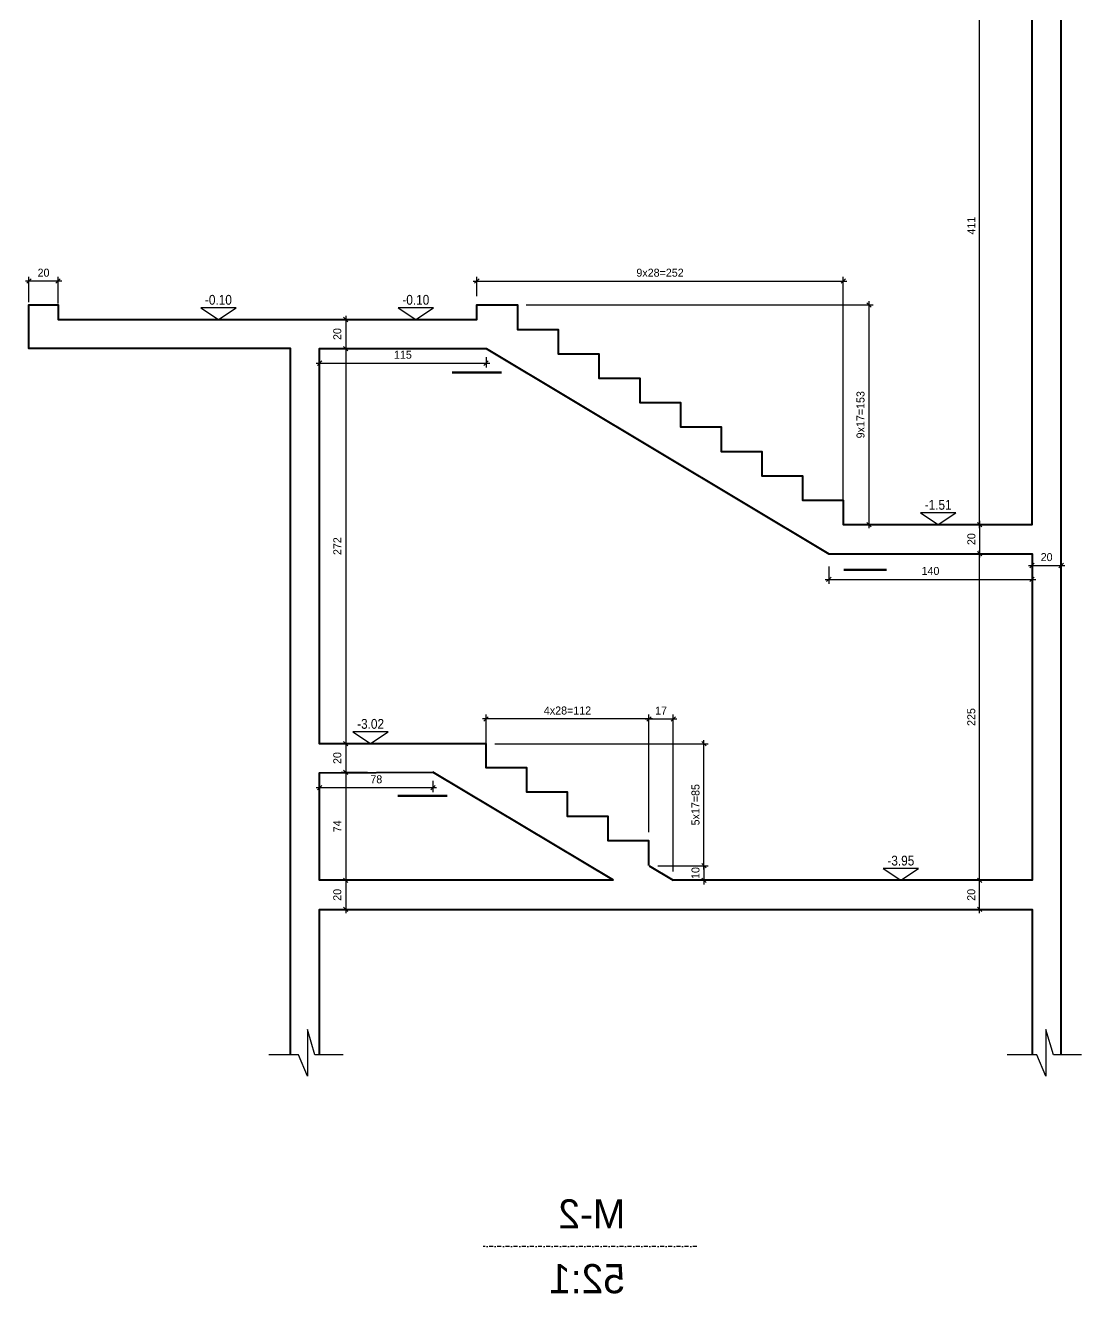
# Model space of a CAD drawing. Header units: inches. Extents: x -5298 to 11252, y 8210 to 22495.
# Drawn here: x 6494 to 7220, y 14927 to 15799 of the extents above; entities that cross this region are included whole.
import ezdxf
from ezdxf.enums import TextEntityAlignment as Align

# ---------------------------------------------------------------- set-up
doc = ezdxf.new("R2010")
doc.units = ezdxf.units.IN
doc.header["$LTSCALE"] = 11
doc.header["$MEASUREMENT"] = 0
doc.linetypes.add('DASHDOT2', pattern=[0.5, 0.25, -0.125, 0, -0.125])
doc.layers.get('Defpoints').update_dxf_attribs({"color": 40})
for name, color, linetype in [('break', 1, 'Continuous'), ('dim-50-v', 2, 'Continuous'), ('ENG_level', 1, 'DASHDOT2'), ('otm-text', 1, 'Continuous'), ('P-lines', 3, 'Continuous')]:
    doc.layers.add(name, color=color, linetype=linetype)
doc.layers.add('W', color=1, linetype='Continuous', lineweight=50)
doc.layers.add('W-Conc', color=3, linetype='Continuous', lineweight=40)
doc.styles.add('danmm', font='danmm.shx', dxfattribs={"width": 0.9})
doc.styles.add('HEBTXT', font='hebtxt-weld.shx')
doc.styles.add('ROMANS', font='romans')
doc.styles.add('SIVAN-M', font='sivan_m.shx')
doc.dimstyles.new('25', dxfattribs={"dimtxt": 5.5, "dimasz": 3, "dimexe": 3, "dimexo": 6, "dimgap": 3, "dimtad": 1, "dimdec": 0, "dimrnd": 0.5, "dimdsep": 46, "dimtxsty": 'HEBTXT', "dimblk1": 'OBLIQUE', "dimblk2": 'OBLIQUE', "dimsah": 1, "dimcen": 1, "dimdle": 2.5, "dimclre": 9, "dimclrt": 3, "dimadec": 0, "dimazin": 0, "dimtfac": 1, "dimtdec": 0, "dimtix": 1, "dimtmove": 2, "dimatfit": 3, "dimldrblk": 'OBLIQUE', "dimfxl": 1, "dimtolj": 1, "dimarcsym": 0})

# ---------------------------------------------------------------- blocks, each defined once
blk = doc.blocks.new('MF1')
blk.add_lwpolyline([(30, 20), (0, 0), (-30, 20)], close=True)
at = {"style": 'ROMANS'}
blk.add_attdef('0', text='', height=6, dxfattribs=at).set_placement((0, 25), align=Align.CENTER)
blk = doc.blocks.new('_OBLIQUE')
at = {"color": 0, "linetype": 'ByBlock'}
blk.add_line((-0.5, -0.5), (0.5, 0.5), dxfattribs=at)
blk = doc.blocks.new('*D843')
at = {"layer": 'Defpoints', "color": 0, "ltscale": 5, "transparency": 16777216}
for p in [(6719.41, 15596.47, 0.01), (6714.12, 15576.48), (6726.38, 15576.48, 0.01)]:
    blk.add_point(p, dxfattribs=at)
at = {"layer": 'dim-50-v', "color": 0, "lineweight": -2, "ltscale": 5, "transparency": 16777216}
blk.add_line((6714.12, 15598.97), (6714.12, 15573.98), dxfattribs=at)
at = {"layer": 'dim-50-v', "color": 9, "lineweight": -2, "ltscale": 5, "transparency": 16777216}
for p, q in [((6713.41, 15596.47), (6711.12, 15596.47)), ((6720.38, 15576.48), (6711.12, 15576.48))]:
    blk.add_line(p, q, dxfattribs=at)
at = {"layer": 'dim-50-v', "color": 0, "lineweight": -2, "ltscale": 5, "transparency": 16777216, "xscale": 3, "yscale": 3, "zscale": 3}
for p, rotation in [((6714.12, 15596.47), 90), ((6714.12, 15576.48), 270)]:
    blk.add_blockref('_OBLIQUE', p, dxfattribs=dict(at, rotation=rotation))
at = {"layer": 'dim-50-v', "color": 3, "ltscale": 5, "transparency": 16777216, "insert": (6708.37, 15586.48), "char_height": 5.5, "attachment_point": 5, "rotation": 90, "style": 'HEBTXT'}
blk.add_mtext('\\A1;20', dxfattribs=at)
blk = doc.blocks.new('*D844')
at = {"layer": 'Defpoints', "color": 0, "ltscale": 5, "transparency": 16777216}
for p in [(6726.38, 15576.48, 0.01), (6714.12, 15304.88), (6741.05, 15304.88, 0.01)]:
    blk.add_point(p, dxfattribs=at)
at = {"layer": 'dim-50-v', "color": 9, "lineweight": -2, "ltscale": 5, "transparency": 16777216}
for p, q in [((6720.38, 15576.48), (6711.12, 15576.48)), ((6735.05, 15304.88), (6711.12, 15304.88))]:
    blk.add_line(p, q, dxfattribs=at)
at = {"layer": 'dim-50-v', "color": 0, "lineweight": -2, "ltscale": 5, "transparency": 16777216}
blk.add_line((6714.12, 15578.98), (6714.12, 15302.38), dxfattribs=at)
at = {"layer": 'dim-50-v', "color": 0, "lineweight": -2, "ltscale": 5, "transparency": 16777216, "xscale": 3, "yscale": 3, "zscale": 3}
for p, rotation in [((6714.12, 15576.48), 90), ((6714.12, 15304.88), 270)]:
    blk.add_blockref('_OBLIQUE', p, dxfattribs=dict(at, rotation=rotation))
at = {"layer": 'dim-50-v', "color": 3, "ltscale": 5, "transparency": 16777216, "insert": (6708.37, 15440.68), "char_height": 5.5, "attachment_point": 5, "rotation": 90, "style": 'HEBTXT'}
blk.add_mtext('\\A1;272', dxfattribs=at)
blk = doc.blocks.new('*D845')
at = {"layer": 'Defpoints', "color": 0, "ltscale": 5, "transparency": 16777216}
for p in [(6741.05, 15304.88, 0.01), (6714.12, 15285.12), (6735.22, 15285.12, 0.01)]:
    blk.add_point(p, dxfattribs=at)
at = {"layer": 'dim-50-v', "color": 9, "lineweight": -2, "ltscale": 5, "transparency": 16777216}
for p, q in [((6735.05, 15304.88), (6711.12, 15304.88)), ((6729.22, 15285.12), (6711.12, 15285.12))]:
    blk.add_line(p, q, dxfattribs=at)
at = {"layer": 'dim-50-v', "color": 0, "lineweight": -2, "ltscale": 5, "transparency": 16777216}
blk.add_line((6714.12, 15307.38), (6714.12, 15282.62), dxfattribs=at)
at = {"layer": 'dim-50-v', "color": 0, "lineweight": -2, "ltscale": 5, "transparency": 16777216, "xscale": 3, "yscale": 3, "zscale": 3}
for p, rotation in [((6714.12, 15304.88), 90), ((6714.12, 15285.12), 270)]:
    blk.add_blockref('_OBLIQUE', p, dxfattribs=dict(at, rotation=rotation))
at = {"layer": 'dim-50-v', "color": 3, "ltscale": 5, "transparency": 16777216, "insert": (6708.37, 15295), "char_height": 5.5, "attachment_point": 5, "rotation": 90, "style": 'HEBTXT'}
blk.add_mtext('\\A1;20', dxfattribs=at)
blk = doc.blocks.new('*D846')
at = {"layer": 'Defpoints', "color": 0, "ltscale": 5, "transparency": 16777216}
for p in [(6735.22, 15285.12, 0.01), (6714.12, 15210.97), (6743.55, 15210.97, 0.01)]:
    blk.add_point(p, dxfattribs=at)
at = {"layer": 'dim-50-v', "color": 9, "lineweight": -2, "ltscale": 5, "transparency": 16777216}
for p, q in [((6729.22, 15285.12), (6711.12, 15285.12)), ((6737.55, 15210.97), (6711.12, 15210.97))]:
    blk.add_line(p, q, dxfattribs=at)
at = {"layer": 'dim-50-v', "color": 0, "lineweight": -2, "ltscale": 5, "transparency": 16777216}
blk.add_line((6714.12, 15287.62), (6714.12, 15208.47), dxfattribs=at)
at = {"layer": 'dim-50-v', "color": 0, "lineweight": -2, "ltscale": 5, "transparency": 16777216, "xscale": 3, "yscale": 3, "zscale": 3}
for p, rotation in [((6714.12, 15285.12), 90), ((6714.12, 15210.97), 270)]:
    blk.add_blockref('_OBLIQUE', p, dxfattribs=dict(at, rotation=rotation))
at = {"layer": 'dim-50-v', "color": 3, "ltscale": 5, "transparency": 16777216, "insert": (6708.37, 15248.04), "char_height": 5.5, "attachment_point": 5, "rotation": 90, "style": 'HEBTXT'}
blk.add_mtext('\\A1;74', dxfattribs=at)
blk = doc.blocks.new('*D847')
at = {"layer": 'Defpoints', "color": 0, "ltscale": 5, "transparency": 16777216}
for p in [(6743.55, 15210.97, 0.01), (6714.12, 15190.97), (6743.55, 15190.97, 0.01)]:
    blk.add_point(p, dxfattribs=at)
at = {"layer": 'dim-50-v', "color": 9, "lineweight": -2, "ltscale": 5, "transparency": 16777216}
for p, q in [((6737.55, 15210.97), (6711.12, 15210.97)), ((6737.55, 15190.97), (6711.12, 15190.97))]:
    blk.add_line(p, q, dxfattribs=at)
at = {"layer": 'dim-50-v', "color": 0, "lineweight": -2, "ltscale": 5, "transparency": 16777216}
blk.add_line((6714.12, 15213.47), (6714.12, 15188.47), dxfattribs=at)
at = {"layer": 'dim-50-v', "color": 0, "lineweight": -2, "ltscale": 5, "transparency": 16777216, "xscale": 3, "yscale": 3, "zscale": 3}
for p, rotation in [((6714.12, 15210.97), 90), ((6714.12, 15190.97), 270)]:
    blk.add_blockref('_OBLIQUE', p, dxfattribs=dict(at, rotation=rotation))
at = {"layer": 'dim-50-v', "color": 3, "ltscale": 5, "transparency": 16777216, "insert": (6708.37, 15200.97), "char_height": 5.5, "attachment_point": 5, "rotation": 90, "style": 'HEBTXT'}
blk.add_mtext('\\A1;20', dxfattribs=at)
blk = doc.blocks.new('*D848')
at = {"layer": 'Defpoints', "color": 0, "ltscale": 5, "transparency": 16777216}
for p in [(7147.6, 15210.97, 0.01), (7150.15, 15210.97), (7147.6, 15190.97, 0.01)]:
    blk.add_point(p, dxfattribs=at)
at = {"layer": 'dim-50-v', "color": 0, "lineweight": -2, "ltscale": 5, "transparency": 16777216}
blk.add_line((7150.15, 15188.47), (7150.15, 15213.47), dxfattribs=at)
at = {"layer": 'dim-50-v', "color": 9, "lineweight": -2, "ltscale": 5, "transparency": 16777216}
for p, q in [((7153.6, 15210.97), (7153.15, 15210.97)), ((7153.6, 15190.97), (7153.15, 15190.97))]:
    blk.add_line(p, q, dxfattribs=at)
at = {"layer": 'dim-50-v', "color": 0, "lineweight": -2, "ltscale": 5, "transparency": 16777216, "xscale": 3, "yscale": 3, "zscale": 3}
for p, rotation in [((7150.15, 15210.97), 90), ((7150.15, 15190.97), 270)]:
    blk.add_blockref('_OBLIQUE', p, dxfattribs=dict(at, rotation=rotation))
at = {"layer": 'dim-50-v', "color": 3, "ltscale": 5, "transparency": 16777216, "insert": (7144.4, 15200.97), "char_height": 5.5, "attachment_point": 5, "rotation": 90, "style": 'HEBTXT'}
blk.add_mtext('\\A1;20', dxfattribs=at)
blk = doc.blocks.new('*D849')
at = {"layer": 'Defpoints', "color": 0, "ltscale": 5, "transparency": 16777216}
for p in [(7150.15, 15435.45), (7155.13, 15435.45, 0.01), (7147.6, 15210.97, 0.01)]:
    blk.add_point(p, dxfattribs=at)
at = {"layer": 'dim-50-v', "color": 9, "lineweight": -2, "ltscale": 5, "transparency": 16777216}
for p, q in [((7149.13, 15435.45), (7147.15, 15435.45)), ((7153.6, 15210.97), (7153.15, 15210.97))]:
    blk.add_line(p, q, dxfattribs=at)
at = {"layer": 'dim-50-v', "color": 0, "lineweight": -2, "ltscale": 5, "transparency": 16777216}
blk.add_line((7150.15, 15208.47), (7150.15, 15437.95), dxfattribs=at)
at = {"layer": 'dim-50-v', "color": 0, "lineweight": -2, "ltscale": 5, "transparency": 16777216, "xscale": 3, "yscale": 3, "zscale": 3}
for p, rotation in [((7150.15, 15435.45), 90), ((7150.15, 15210.97), 270)]:
    blk.add_blockref('_OBLIQUE', p, dxfattribs=dict(at, rotation=rotation))
at = {"layer": 'dim-50-v', "color": 3, "ltscale": 5, "transparency": 16777216, "insert": (7144.4, 15323.21), "char_height": 5.5, "attachment_point": 5, "rotation": 90, "style": 'HEBTXT'}
blk.add_mtext('\\A1;225', dxfattribs=at)
blk = doc.blocks.new('*D806')
at = {"layer": 'Defpoints', "color": 0, "ltscale": 5, "transparency": 16777216}
for p in [(7121.63, 15455.54, 0.01), (7150.23, 15455.54), (7155.13, 15435.45, 0.01)]:
    blk.add_point(p, dxfattribs=at)
at = {"layer": 'dim-50-v', "color": 0, "lineweight": -2, "ltscale": 5, "transparency": 16777216}
blk.add_line((7150.23, 15432.95), (7150.23, 15458.04), dxfattribs=at)
at = {"layer": 'dim-50-v', "color": 9, "lineweight": -2, "ltscale": 5, "transparency": 16777216}
for p, q in [((7127.63, 15455.54), (7153.23, 15455.54)), ((7149.13, 15435.45), (7147.23, 15435.45))]:
    blk.add_line(p, q, dxfattribs=at)
at = {"layer": 'dim-50-v', "color": 0, "lineweight": -2, "ltscale": 5, "transparency": 16777216, "xscale": 3, "yscale": 3, "zscale": 3}
for p, rotation in [((7150.23, 15455.54), 90), ((7150.23, 15435.45), 270)]:
    blk.add_blockref('_OBLIQUE', p, dxfattribs=dict(at, rotation=rotation))
at = {"layer": 'dim-50-v', "color": 3, "ltscale": 5, "transparency": 16777216, "insert": (7144.48, 15445.5), "char_height": 5.5, "attachment_point": 5, "rotation": 90, "style": 'HEBTXT'}
blk.add_mtext('\\A1;20', dxfattribs=at)
blk = doc.blocks.new('*D807')
at = {"layer": 'Defpoints', "color": 0, "ltscale": 5, "transparency": 16777216}
for p in [(7150.15, 15866.47, 0.01), (7150.15, 15866.47), (7121.63, 15455.54, 0.01)]:
    blk.add_point(p, dxfattribs=at)
at = {"layer": 'dim-50-v', "color": 0, "lineweight": -2, "ltscale": 5, "transparency": 16777216}
blk.add_line((7150.15, 15453.04), (7150.15, 15868.97), dxfattribs=at)
at = {"layer": 'dim-50-v', "color": 9, "lineweight": -2, "ltscale": 5, "transparency": 16777216}
for p, q in [((7156.15, 15866.47), (7153.15, 15866.47)), ((7127.63, 15455.54), (7153.15, 15455.54))]:
    blk.add_line(p, q, dxfattribs=at)
at = {"layer": 'dim-50-v', "color": 0, "lineweight": -2, "ltscale": 5, "transparency": 16777216, "xscale": 3, "yscale": 3, "zscale": 3}
for p, rotation in [((7150.15, 15866.47), 90), ((7150.15, 15455.54), 270)]:
    blk.add_blockref('_OBLIQUE', p, dxfattribs=dict(at, rotation=rotation))
at = {"layer": 'dim-50-v', "color": 3, "ltscale": 5, "transparency": 16777216, "insert": (7144.4, 15661.01), "char_height": 5.5, "attachment_point": 5, "rotation": 90, "style": 'HEBTXT'}
blk.add_mtext('\\A1;411', dxfattribs=at)
blk = doc.blocks.new('*D818')
at = {"layer": 'Defpoints', "color": 0, "ltscale": 5, "transparency": 16777216}
for p in [(7056.33, 15622.86), (6804.33, 15606.47, 0.01), (7056.33, 15455.54, 0.01)]:
    blk.add_point(p, dxfattribs=at)
at = {"layer": 'dim-50-v', "color": 9, "lineweight": -2, "ltscale": 5, "transparency": 16777216}
for p, q in [((6804.33, 15612.47), (6804.33, 15625.86)), ((7056.33, 15461.54), (7056.33, 15625.86))]:
    blk.add_line(p, q, dxfattribs=at)
at = {"layer": 'dim-50-v', "color": 0, "lineweight": -2, "ltscale": 5, "transparency": 16777216}
blk.add_line((6801.83, 15622.86), (7058.83, 15622.86), dxfattribs=at)
at = {"layer": 'dim-50-v', "color": 0, "lineweight": -2, "ltscale": 5, "transparency": 16777216, "xscale": 3, "yscale": 3, "zscale": 3, "rotation": 180}
blk.add_blockref('_OBLIQUE', (6804.33, 15622.86), dxfattribs=at)
at = {"layer": 'dim-50-v', "color": 0, "lineweight": -2, "ltscale": 5, "transparency": 16777216, "xscale": 3, "yscale": 3, "zscale": 3}
blk.add_blockref('_OBLIQUE', (7056.33, 15622.86), dxfattribs=at)
at = {"layer": 'dim-50-v', "color": 3, "ltscale": 5, "transparency": 16777216, "insert": (6930.33, 15628.61), "char_height": 5.5, "attachment_point": 5, "style": 'HEBTXT'}
blk.add_mtext('\\A1;9x28=252', dxfattribs=at)
blk = doc.blocks.new('*D819')
at = {"layer": 'Defpoints', "color": 0, "ltscale": 5, "transparency": 16777216}
for p in [(6496.31, 15622.86), (6496.31, 15602.38, 0.01), (6516.31, 15601.47, 0.01)]:
    blk.add_point(p, dxfattribs=at)
at = {"layer": 'dim-50-v', "color": 9, "lineweight": -2, "ltscale": 5, "transparency": 16777216}
for p, q in [((6496.31, 15608.38), (6496.31, 15625.86)), ((6516.31, 15607.47), (6516.31, 15625.86))]:
    blk.add_line(p, q, dxfattribs=at)
at = {"layer": 'dim-50-v', "color": 0, "lineweight": -2, "ltscale": 5, "transparency": 16777216}
blk.add_line((6518.81, 15622.86), (6493.81, 15622.86), dxfattribs=at)
at = {"layer": 'dim-50-v', "color": 0, "lineweight": -2, "ltscale": 5, "transparency": 16777216, "xscale": 3, "yscale": 3, "zscale": 3, "rotation": 180}
blk.add_blockref('_OBLIQUE', (6496.31, 15622.86), dxfattribs=at)
at = {"layer": 'dim-50-v', "color": 0, "lineweight": -2, "ltscale": 5, "transparency": 16777216, "xscale": 3, "yscale": 3, "zscale": 3}
blk.add_blockref('_OBLIQUE', (6516.31, 15622.86), dxfattribs=at)
at = {"layer": 'dim-50-v', "color": 3, "ltscale": 5, "transparency": 16777216, "insert": (6506.31, 15628.61), "char_height": 5.5, "attachment_point": 5, "style": 'HEBTXT'}
blk.add_mtext('\\A1;20', dxfattribs=at)
blk = doc.blocks.new('*D820')
at = {"layer": 'Defpoints', "color": 0, "ltscale": 5, "transparency": 16777216}
for p in [(6832.33, 15606.47, 0.01), (7056.33, 15455.54, 0.01), (7073.99, 15455.54)]:
    blk.add_point(p, dxfattribs=at)
at = {"layer": 'dim-50-v', "color": 9, "lineweight": -2, "ltscale": 5, "transparency": 16777216}
for p, q in [((6838.33, 15606.47), (7076.99, 15606.47)), ((7062.33, 15455.54), (7076.99, 15455.54))]:
    blk.add_line(p, q, dxfattribs=at)
at = {"layer": 'dim-50-v', "color": 0, "lineweight": -2, "ltscale": 5, "transparency": 16777216}
blk.add_line((7073.99, 15608.97), (7073.99, 15453.04), dxfattribs=at)
at = {"layer": 'dim-50-v', "color": 0, "lineweight": -2, "ltscale": 5, "transparency": 16777216, "xscale": 3, "yscale": 3, "zscale": 3}
for p, rotation in [((7073.99, 15606.47), 90), ((7073.99, 15455.54), 270)]:
    blk.add_blockref('_OBLIQUE', p, dxfattribs=dict(at, rotation=rotation))
at = {"layer": 'dim-50-v', "color": 3, "ltscale": 5, "transparency": 16777216, "insert": (7068.24, 15531.01), "char_height": 5.5, "attachment_point": 5, "rotation": 90, "style": 'HEBTXT'}
blk.add_mtext('\\A1;9x17=153', dxfattribs=at)
blk = doc.blocks.new('*D862')
at = {"layer": 'Defpoints', "color": 0, "ltscale": 5, "transparency": 16777216}
for p in [(6922.87, 15220.97, 0.01), (6939.38, 15210.97, 0.01), (6960.5, 15210.97)]:
    blk.add_point(p, dxfattribs=at)
at = {"layer": 'dim-50-v', "color": 0, "lineweight": -2, "ltscale": 5, "transparency": 16777216}
for p, q in [((6960.5, 15220.97), (6960.5, 15223.97)), ((6960.5, 15220.97), (6960.5, 15210.97)), ((6960.5, 15210.97), (6960.5, 15207.97))]:
    blk.add_line(p, q, dxfattribs=at)
at = {"layer": 'dim-50-v', "color": 9, "lineweight": -2, "ltscale": 5, "transparency": 16777216}
for p, q in [((6928.87, 15220.97), (6963.5, 15220.97)), ((6945.38, 15210.97), (6963.5, 15210.97))]:
    blk.add_line(p, q, dxfattribs=at)
at = {"layer": 'dim-50-v', "color": 0, "lineweight": -2, "ltscale": 5, "transparency": 16777216, "xscale": 3, "yscale": 3, "zscale": 3}
for p, rotation in [((6960.5, 15220.97), 270), ((6960.5, 15210.97), 90)]:
    blk.add_blockref('_OBLIQUE', p, dxfattribs=dict(at, rotation=rotation))
at = {"layer": 'dim-50-v', "color": 3, "ltscale": 5, "transparency": 16777216, "insert": (6954.75, 15215.97), "char_height": 5.5, "attachment_point": 5, "rotation": 90, "style": 'HEBTXT'}
blk.add_mtext('\\A1;10', dxfattribs=at)
blk = doc.blocks.new('*D863')
at = {"layer": 'Defpoints', "color": 0, "ltscale": 5, "transparency": 16777216}
for p in [(6810.7, 15304.88, 0.01), (6960.5, 15304.88), (6922.87, 15220.97, 0.01)]:
    blk.add_point(p, dxfattribs=at)
at = {"layer": 'dim-50-v', "color": 9, "lineweight": -2, "ltscale": 5, "transparency": 16777216}
for p, q in [((6816.7, 15304.88), (6963.5, 15304.88)), ((6928.87, 15220.97), (6963.5, 15220.97))]:
    blk.add_line(p, q, dxfattribs=at)
at = {"layer": 'dim-50-v', "color": 0, "lineweight": -2, "ltscale": 5, "transparency": 16777216}
blk.add_line((6960.5, 15218.47), (6960.5, 15307.38), dxfattribs=at)
at = {"layer": 'dim-50-v', "color": 0, "lineweight": -2, "ltscale": 5, "transparency": 16777216, "xscale": 3, "yscale": 3, "zscale": 3}
for p, rotation in [((6960.5, 15304.88), 90), ((6960.5, 15220.97), 270)]:
    blk.add_blockref('_OBLIQUE', p, dxfattribs=dict(at, rotation=rotation))
at = {"layer": 'dim-50-v', "color": 3, "ltscale": 5, "transparency": 16777216, "insert": (6954.75, 15262.92), "char_height": 5.5, "attachment_point": 5, "rotation": 90, "style": 'HEBTXT'}
blk.add_mtext('\\A1;5x17=85', dxfattribs=at)
blk = doc.blocks.new('*D864')
at = {"layer": 'Defpoints', "color": 0, "ltscale": 5, "transparency": 16777216}
for p in [(6810.7, 15321.9), (6810.7, 15288.24, 0.01), (6922.7, 15238.02, 0.01)]:
    blk.add_point(p, dxfattribs=at)
at = {"layer": 'dim-50-v', "color": 0, "lineweight": -2, "ltscale": 5, "transparency": 16777216}
blk.add_line((6925.2, 15321.9), (6808.2, 15321.9), dxfattribs=at)
at = {"layer": 'dim-50-v', "color": 9, "lineweight": -2, "ltscale": 5, "transparency": 16777216}
for p, q in [((6810.7, 15294.24), (6810.7, 15324.9)), ((6922.7, 15244.02), (6922.7, 15324.9))]:
    blk.add_line(p, q, dxfattribs=at)
at = {"layer": 'dim-50-v', "color": 0, "lineweight": -2, "ltscale": 5, "transparency": 16777216, "xscale": 3, "yscale": 3, "zscale": 3, "rotation": 180}
blk.add_blockref('_OBLIQUE', (6810.7, 15321.9), dxfattribs=at)
at = {"layer": 'dim-50-v', "color": 0, "lineweight": -2, "ltscale": 5, "transparency": 16777216, "xscale": 3, "yscale": 3, "zscale": 3}
blk.add_blockref('_OBLIQUE', (6922.7, 15321.9), dxfattribs=at)
at = {"layer": 'dim-50-v', "color": 3, "ltscale": 5, "transparency": 16777216, "insert": (6866.7, 15327.65), "char_height": 5.5, "attachment_point": 5, "style": 'HEBTXT'}
blk.add_mtext('\\A1;4x28=112', dxfattribs=at)
blk = doc.blocks.new('*D865')
at = {"layer": 'Defpoints', "color": 0, "ltscale": 5, "transparency": 16777216}
for p in [(6939.38, 15321.9), (6922.7, 15238.02, 0.01), (6939.38, 15210.97, 0.01)]:
    blk.add_point(p, dxfattribs=at)
at = {"layer": 'dim-50-v', "color": 0, "lineweight": -2, "ltscale": 5, "transparency": 16777216}
blk.add_line((6920.2, 15321.9), (6941.88, 15321.9), dxfattribs=at)
at = {"layer": 'dim-50-v', "color": 9, "lineweight": -2, "ltscale": 5, "transparency": 16777216}
for p, q in [((6922.7, 15244.02), (6922.7, 15324.9)), ((6939.38, 15216.97), (6939.38, 15324.9))]:
    blk.add_line(p, q, dxfattribs=at)
at = {"layer": 'dim-50-v', "color": 0, "lineweight": -2, "ltscale": 5, "transparency": 16777216, "xscale": 3, "yscale": 3, "zscale": 3, "rotation": 180}
blk.add_blockref('_OBLIQUE', (6922.7, 15321.9), dxfattribs=at)
at = {"layer": 'dim-50-v', "color": 0, "lineweight": -2, "ltscale": 5, "transparency": 16777216, "xscale": 3, "yscale": 3, "zscale": 3}
blk.add_blockref('_OBLIQUE', (6939.38, 15321.9), dxfattribs=at)
at = {"layer": 'dim-50-v', "color": 3, "ltscale": 5, "transparency": 16777216, "insert": (6931.04, 15327.65), "char_height": 5.5, "attachment_point": 5, "style": 'HEBTXT'}
blk.add_mtext('\\A1;17', dxfattribs=at)
blk = doc.blocks.new('*D830')
at = {"layer": 'Defpoints', "color": 0, "ltscale": 5, "transparency": 16777216}
for p in [(6696.22, 15284.88, 0.01), (6774.17, 15285.35, 0.01), (6696.22, 15274.62)]:
    blk.add_point(p, dxfattribs=at)
at = {"layer": 'dim-50-v', "color": 9, "lineweight": -2, "ltscale": 5, "transparency": 16777216}
for p, q in [((6696.22, 15278.88), (6696.22, 15271.62)), ((6774.17, 15279.35), (6774.17, 15271.62))]:
    blk.add_line(p, q, dxfattribs=at)
at = {"layer": 'dim-50-v', "color": 0, "lineweight": -2, "ltscale": 5, "transparency": 16777216}
blk.add_line((6776.67, 15274.62), (6693.72, 15274.62), dxfattribs=at)
at = {"layer": 'dim-50-v', "color": 0, "lineweight": -2, "ltscale": 5, "transparency": 16777216, "xscale": 3, "yscale": 3, "zscale": 3, "rotation": 180}
blk.add_blockref('_OBLIQUE', (6696.22, 15274.62), dxfattribs=at)
at = {"layer": 'dim-50-v', "color": 0, "lineweight": -2, "ltscale": 5, "transparency": 16777216, "xscale": 3, "yscale": 3, "zscale": 3}
blk.add_blockref('_OBLIQUE', (6774.17, 15274.62), dxfattribs=at)
at = {"layer": 'dim-50-v', "color": 3, "ltscale": 5, "transparency": 16777216, "insert": (6735.2, 15280.37), "char_height": 5.5, "attachment_point": 5, "style": 'HEBTXT'}
blk.add_mtext('\\A1;78', dxfattribs=at)
blk = doc.blocks.new('*D831')
at = {"layer": 'Defpoints', "color": 0, "linetype": 'Continuous', "transparency": 16777216}
for p in [(6810.67, 15576.51, 0.01), (6696.22, 15566.47, 0.01), (6810.67, 15566.47)]:
    blk.add_point(p, dxfattribs=at)
at = {"layer": 'dim-50-v', "color": 9, "linetype": 'Continuous', "lineweight": -2, "transparency": 16777216}
for p, q in [((6696.22, 15572.47), (6696.22, 15569.47)), ((6810.67, 15570.51), (6810.67, 15563.47))]:
    blk.add_line(p, q, dxfattribs=at)
at = {"layer": 'dim-50-v', "color": 0, "linetype": 'Continuous', "lineweight": -2, "transparency": 16777216}
blk.add_line((6693.72, 15566.47), (6813.17, 15566.47), dxfattribs=at)
at = {"layer": 'dim-50-v', "color": 0, "linetype": 'Continuous', "lineweight": -2, "transparency": 16777216, "xscale": 3, "yscale": 3, "zscale": 3, "rotation": 180}
blk.add_blockref('_OBLIQUE', (6696.22, 15566.47), dxfattribs=at)
at = {"layer": 'dim-50-v', "color": 0, "linetype": 'Continuous', "lineweight": -2, "transparency": 16777216, "xscale": 3, "yscale": 3, "zscale": 3}
blk.add_blockref('_OBLIQUE', (6810.67, 15566.47), dxfattribs=at)
at = {"layer": 'dim-50-v', "color": 3, "linetype": 'Continuous', "transparency": 16777216, "insert": (6753.45, 15572.22), "char_height": 5.5, "attachment_point": 5, "style": 'HEBTXT'}
blk.add_mtext('\\A1;115', dxfattribs=at)
blk = doc.blocks.new('*D801')
at = {"layer": 'Defpoints', "color": 0, "ltscale": 5, "transparency": 16777216}
for p in [(7046.43, 15432.76, 0.01), (7186.22, 15432.76, 0.01), (7186.22, 15417.84)]:
    blk.add_point(p, dxfattribs=at)
at = {"layer": 'dim-50-v', "color": 9, "lineweight": -2, "ltscale": 5, "transparency": 16777216}
for p, q in [((7046.43, 15426.76), (7046.43, 15414.84)), ((7186.22, 15426.76), (7186.22, 15414.84))]:
    blk.add_line(p, q, dxfattribs=at)
at = {"layer": 'dim-50-v', "color": 0, "lineweight": -2, "ltscale": 5, "transparency": 16777216}
blk.add_line((7043.93, 15417.84), (7188.72, 15417.84), dxfattribs=at)
at = {"layer": 'dim-50-v', "color": 0, "lineweight": -2, "ltscale": 5, "transparency": 16777216, "xscale": 3, "yscale": 3, "zscale": 3, "rotation": 180}
blk.add_blockref('_OBLIQUE', (7046.43, 15417.84), dxfattribs=at)
at = {"layer": 'dim-50-v', "color": 0, "lineweight": -2, "ltscale": 5, "transparency": 16777216, "xscale": 3, "yscale": 3, "zscale": 3}
blk.add_blockref('_OBLIQUE', (7186.22, 15417.84), dxfattribs=at)
at = {"layer": 'dim-50-v', "color": 3, "ltscale": 5, "transparency": 16777216, "insert": (7116.33, 15423.59), "char_height": 5.5, "attachment_point": 5, "style": 'HEBTXT'}
blk.add_mtext('\\A1;140', dxfattribs=at)
blk = doc.blocks.new('*D832')
at = {"layer": 'Defpoints', "color": 0, "linetype": 'Continuous', "transparency": 16777216}
for p in [(7186.22, 15432.76, 0.01), (7206.22, 15433.81, 0.06), (7206.22, 15427.36)]:
    blk.add_point(p, dxfattribs=at)
at = {"layer": 'dim-50-v', "color": 0, "linetype": 'Continuous', "lineweight": -2, "transparency": 16777216}
blk.add_line((7183.72, 15427.36), (7208.72, 15427.36), dxfattribs=at)
at = {"layer": 'dim-50-v', "color": 9, "linetype": 'Continuous', "lineweight": -2, "transparency": 16777216}
for p, q in [((7186.22, 15426.76), (7186.22, 15424.36)), ((7206.22, 15427.81), (7206.22, 15424.36))]:
    blk.add_line(p, q, dxfattribs=at)
at = {"layer": 'dim-50-v', "color": 0, "linetype": 'Continuous', "lineweight": -2, "transparency": 16777216, "xscale": 3, "yscale": 3, "zscale": 3, "rotation": 180}
blk.add_blockref('_OBLIQUE', (7186.22, 15427.36), dxfattribs=at)
at = {"layer": 'dim-50-v', "color": 0, "linetype": 'Continuous', "lineweight": -2, "transparency": 16777216, "xscale": 3, "yscale": 3, "zscale": 3}
blk.add_blockref('_OBLIQUE', (7206.22, 15427.36), dxfattribs=at)
at = {"layer": 'dim-50-v', "color": 3, "linetype": 'Continuous', "transparency": 16777216, "insert": (7196.22, 15433.11), "char_height": 5.5, "attachment_point": 5, "style": 'HEBTXT'}
blk.add_mtext('\\A1;20', dxfattribs=at)

msp = doc.modelspace()

# ---------------------------------------------------------------- linework, layer by layer
at = {"layer": 'break'}
for points, elevation in [([(6712.42, 15090.92), (6692.96, 15090.92), (6687.78, 15108.34), (6687.78, 15076.24), (6681.66, 15090.92), (6661.27, 15090.92)], -0.31), ([(7220.31, 15090.97), (7200.85, 15090.97), (7195.67, 15108.39), (7195.67, 15076.29), (7189.55, 15090.97), (7169.16, 15090.97)], -0.25)]:
    msp.add_lwpolyline(points, dxfattribs=dict(at, elevation=elevation))
at = {"layer": 'ENG_level', "elevation": -0.31}
msp.add_lwpolyline([(6955.55, 14959.32), (6808.72, 14959.32)], dxfattribs=at)
at = {"layer": 'W', "ltscale": 5}
for points, elevation in [([(6787.47, 15559.93), (6821.37, 15559.93)], -0.33), ([(7086.16, 15424.39), (7056.82, 15424.39)], -0.31), ([(6749.98, 15268.92), (6783.87, 15268.92)], -0.33)]:
    msp.add_lwpolyline(points, dxfattribs=dict(at, elevation=elevation))
at = {"layer": 'W-Conc', "ltscale": 5}
for points, elevation in [([(7206.22, 15090.97), (7206.22, 16703.08)], -0.25), ([(6676.22, 15090.97), (6676.22, 15576.47), (6496.31, 15576.47), (6496.31, 15606.47), (6516.31, 15606.47), (6516.31, 15596.47), (6804.33, 15596.47), (6804.33, 15606.47), (6832.33, 15606.47), (6832.33, 15589.7), (6860.33, 15589.7), (6860.33, 15572.93), (6888.33, 15572.93), (6888.33, 15556.16), (6916.33, 15556.16), (6916.33, 15539.39), (6944.33, 15539.39), (6944.33, 15522.62), (6972.33, 15522.62), (6972.33, 15505.85), (7000.33, 15505.85), (7000.33, 15489.08), (7028.33, 15489.08), (7028.33, 15472.31), (7056.33, 15472.31), (7056.33, 15455.54), (7186.2, 15455.54), (7186.2, 15866.47)], -0.3), ([(6922.7, 15221.07), (6922.7, 15238.02), (6894.7, 15238.02), (6894.7, 15254.76), (6866.7, 15254.76), (6866.7, 15271.5), (6838.7, 15271.5), (6838.7, 15288.24), (6810.7, 15288.24), (6810.7, 15304.88), (6696.22, 15304.88), (6696.22, 15576.47), (6810.67, 15576.51), (7046.43, 15435.45)], -0.3), ([(7046.43, 15435.45), (7186.22, 15435.45), (7186.22, 15210.97), (6939.38, 15210.97)], -0.3), ([(6898.35, 15210.97), (6696.22, 15210.97), (6696.22, 15284.88), (6774.21, 15285.35)], -0.3), ([(6898.35, 15210.97), (6774.17, 15285.35)], -0.3), ([(6922.87, 15220.97), (6939.38, 15210.97)], -0.3), ([(6696.22, 15090.97), (6696.23, 15190.97), (7186.22, 15190.97), (7186.22, 15090.97)], -0.3)]:
    msp.add_lwpolyline(points, dxfattribs=dict(at, elevation=elevation))

# ---------------------------------------------------------------- block references
at = {"layer": 'P-lines', "color": 3}
ref = msp.add_blockref('MF1', (6626.6, 15596.47, -0.3), dxfattribs=dict(at, xscale=-0.4065600000089035, yscale=0.4065600000089035, zscale=0.4065600000089035))
ref.add_attrib('-3.25', '-0.10', dxfattribs={"layer": 'otm-text', "height": 6.75, "style": 'danmm', "width": 0.9}).set_placement((6626.6, 15606.64, -0.3), align=Align.CENTER)
ref = msp.add_blockref('MF1', (6762.38, 15596.47, -0.3), dxfattribs=dict(at, xscale=-0.4065600000089035, yscale=0.4065600000089035, zscale=0.4065600000089035))
ref.add_attrib('-3.25', '-0.10', dxfattribs={"layer": 'otm-text', "height": 6.75, "style": 'danmm', "width": 0.9}).set_placement((6762.38, 15606.64, -0.3), align=Align.CENTER)
ref = msp.add_blockref('MF1', (7121.63, 15455.54, -0.3), dxfattribs=dict(at, xscale=-0.4065600000089035, yscale=0.4065600000089035, zscale=0.4065600000089035))
ref.add_attrib('-3.25', '-1.51', dxfattribs={"layer": 'otm-text', "height": 6.75, "style": 'danmm', "width": 0.9}).set_placement((7121.63, 15465.71, -0.3), align=Align.CENTER)
ref = msp.add_blockref('MF1', (6731.25, 15304.96, -0.3), dxfattribs=dict(at, xscale=-0.4065600000089035, yscale=0.4065600000089035, zscale=0.4065600000089035))
ref.add_attrib('-3.25', '-3.02', dxfattribs={"layer": 'otm-text', "height": 6.75, "style": 'danmm', "width": 0.9}).set_placement((6731.25, 15315.12, -0.3), align=Align.CENTER)
ref = msp.add_blockref('MF1', (7095.95, 15210.96, -0.3), dxfattribs=dict(at, xscale=-0.4065600000089035, yscale=0.4065600000089035, zscale=0.4065600000089035))
ref.add_attrib('-3.25', '-3.95', dxfattribs={"layer": 'otm-text', "height": 6.75, "style": 'danmm', "width": 0.9}).set_placement((7095.95, 15221.13, -0.3), align=Align.CENTER)

# ---------------------------------------------------------------- texts
at = {"layer": 'ENG_level', "style": 'SIVAN-M', "text_generation_flag": 2}
for s, p in [('M-2', (6906.47, 14971.67, 4.01)), ('52:1', (6906.18, 14927.11, -0.31))]:
    msp.add_text(s, height=20, rotation=359.99928, dxfattribs=at).set_placement(p)

# ---------------------------------------------------------------- dimensions: what is measured, and where the dimension line sits
at = {"layer": 'dim-50-v', "ltscale": 5}
for base, p1, p2, picture, middle in [((7150.15, 15866.47, -0.31), (7121.63, 15455.54, -0.3), (7150.15, 15866.47, -0.3), '*D807', (7144.4, 15661.01, -0.31)), ((6714.12, 15576.48, -0.31), (6719.41, 15596.47, -0.3), (6726.38, 15576.48, -0.3), '*D843', (6708.37, 15586.48, -0.31)), ((6714.12, 15304.88, -0.31), (6726.38, 15576.48, -0.3), (6741.05, 15304.88, -0.3), '*D844', (6708.37, 15440.68, -0.31)), ((7150.23, 15455.54, -0.31), (7155.13, 15435.45, -0.3), (7121.63, 15455.54, -0.3), '*D806', (7144.48, 15445.5, -0.31)), ((7150.15, 15435.45, -0.31), (7147.6, 15210.97, -0.3), (7155.13, 15435.45, -0.3), '*D849', (7144.4, 15323.21, -0.31)), ((6714.12, 15285.12, -0.31), (6741.05, 15304.88, -0.3), (6735.22, 15285.12, -0.3), '*D845', (6708.37, 15295, -0.31)), ((6714.12, 15210.97, -0.31), (6735.22, 15285.12, -0.3), (6743.55, 15210.97, -0.3), '*D846', (6708.37, 15248.04, -0.31)), ((6960.5, 15210.97, -0.31), (6922.87, 15220.97, -0.3), (6939.38, 15210.97, -0.3), '*D862', (6954.75, 15215.97, -0.31)), ((6714.12, 15190.97, -0.31), (6743.55, 15210.97, -0.3), (6743.55, 15190.97, -0.3), '*D847', (6708.37, 15200.97, -0.31)), ((7150.15, 15210.97, -0.31), (7147.6, 15190.97, -0.3), (7147.6, 15210.97, -0.3), '*D848', (7144.4, 15200.97, -0.31))]:
    dim = msp.add_linear_dim(base=base, p1=p1, p2=p2, angle=90, dimstyle='25', dxfattribs=at)
    dim.commit()
    dim.dimension.update_dxf_attribs({"geometry": picture, "text_midpoint": middle})
for base, p1, p2, picture, middle in [((6496.31, 15622.86, -0.31), (6516.31, 15601.47, -0.3), (6496.31, 15602.38, -0.3), '*D819', (6506.31, 15628.61, -0.31)), ((7186.22, 15417.84, -0.31), (7046.43, 15432.76, -0.3), (7186.22, 15432.76, -0.3), '*D801', (7116.33, 15423.59, -0.31)), ((6939.38, 15321.9, -0.31), (6922.7, 15238.02, -0.3), (6939.38, 15210.97, -0.3), '*D865', (6931.04, 15327.65, -0.31)), ((6696.22, 15274.62, -0.31), (6774.17, 15285.35, -0.3), (6696.22, 15284.88, -0.3), '*D830', (6735.2, 15280.37, -0.31))]:
    dim = msp.add_linear_dim(base=base, p1=p1, p2=p2, dimstyle='25', dxfattribs=at)
    dim.commit()
    dim.dimension.update_dxf_attribs({"geometry": picture, "text_midpoint": middle})
for base, p1, p2, text, picture, middle in [((7056.33, 15622.86, -0.31), (6804.33, 15606.47, -0.3), (7056.33, 15455.54, -0.3), '9x28=<>', '*D818', (6930.33, 15628.61, -0.31)), ((6810.7, 15321.9, -0.31), (6922.7, 15238.02, -0.3), (6810.7, 15288.24, -0.3), '4x28=<>', '*D864', (6866.7, 15327.65, -0.31))]:
    dim = msp.add_linear_dim(base=base, p1=p1, p2=p2, text=text, dimstyle='25', dxfattribs=at)
    dim.commit()
    dim.dimension.update_dxf_attribs({"geometry": picture, "text_midpoint": middle})
for base, p1, p2, text, picture, middle in [((7073.99, 15455.54, -0.31), (6832.33, 15606.47, -0.3), (7056.33, 15455.54, -0.3), '9x17=153', '*D820', (7068.24, 15531.01, -0.31)), ((6960.5, 15304.88, -0.31), (6922.87, 15220.97, -0.3), (6810.7, 15304.88, -0.3), '5x17=85', '*D863', (6954.75, 15262.92, -0.31))]:
    dim = msp.add_linear_dim(base=base, p1=p1, p2=p2, angle=90, text=text, dimstyle='25', dxfattribs=at)
    dim.commit()
    dim.dimension.update_dxf_attribs({"geometry": picture, "text_midpoint": middle})
at = {"layer": 'dim-50-v', "linetype": 'Continuous'}
for base, p1, p2, picture, middle in [((6810.67, 15566.47, -0.31), (6696.22, 15566.47, -0.3), (6810.67, 15576.51, -0.3), '*D831', (6753.45, 15572.22, -0.31)), ((7206.22, 15427.36, -0.31), (7186.22, 15432.76, -0.3), (7206.22, 15433.81, -0.25), '*D832', (7196.22, 15433.11, -0.31))]:
    dim = msp.add_linear_dim(base=base, p1=p1, p2=p2, dimstyle='25', dxfattribs=at)
    dim.commit()
    dim.dimension.update_dxf_attribs({"geometry": picture, "text_midpoint": middle})

doc.saveas('drawing.dxf')
